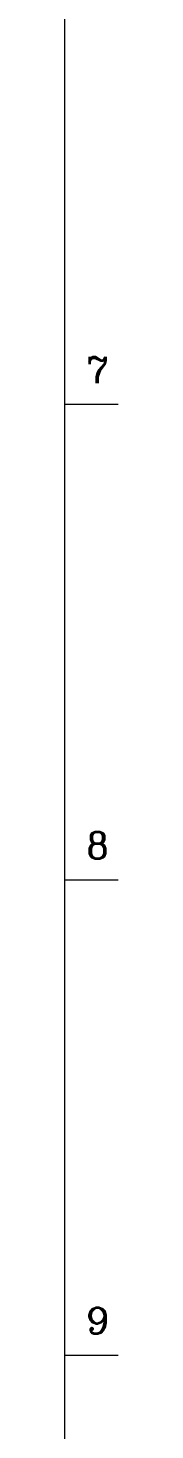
# Model space of a CAD drawing. Header units: millimetres. Extents: x 63700 to 182600, y -289551 to -205451.
# Drawn here: x 121906 to 122267, y -278094 to -268526 of the extents above; entities that cross this region are included whole.
import ezdxf

# ---------------------------------------------------------------- set-up
doc = ezdxf.new("R2010")
doc.units = ezdxf.units.MM
doc.header["$LTSCALE"] = 50
doc.layers.add('1', color=7, linetype='Continuous')
doc.layers.add('TAN-TIT', color=30, linetype='Continuous', lineweight=0)
doc.styles.add('COM', font='COMPLEX', dxfattribs={"height": 5})

# ---------------------------------------------------------------- blocks, each defined once
blk = doc.blocks.new('BORDER')
at = {"layer": 'TAN-TIT'}
for p, q in [((232823, 3520), (232823, 164680)), ((232823, 73830), (234266, 73830)), ((232823, 60851), (234266, 60851)), ((232823, 47872), (234266, 47872))]:
    blk.add_line(p, q, dxfattribs=at)
at = {"layer": 'TAN-TIT', "style": 'COM'}
for s, p in [('7', (233400, 74406)), ('8', (233400, 61428)), ('9', (233400, 48449))]:
    blk.add_text(s, height=721, dxfattribs=at).set_placement(p)

msp = doc.modelspace()

# ---------------------------------------------------------------- block references
at = {"layer": '1', "xscale": 0.25, "yscale": 0.25, "zscale": 0.25}
msp.add_blockref('BORDER', (63700.3, -289550.7), dxfattribs=at)

doc.saveas('drawing.dxf')
